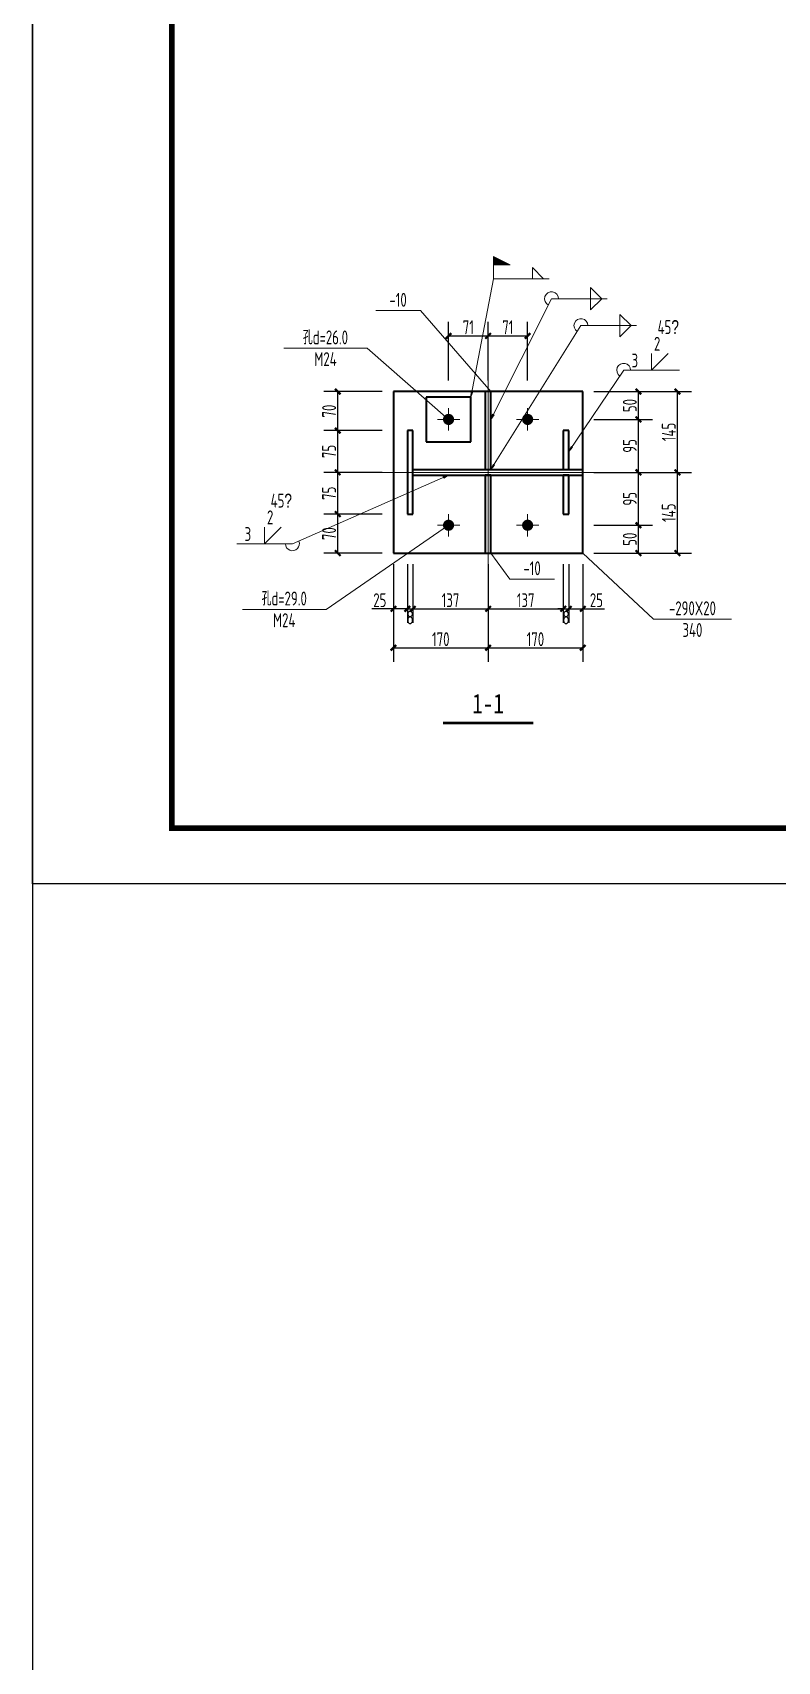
# Model space of a CAD drawing. Extents: x 1885024 to 3341100, y 16453725 to 19955423.
# Drawn here: x 3164089 to 3177465, y 18395558 to 18424800 of the extents above; entities that cross this region are included whole.
import ezdxf
from ezdxf.enums import TextEntityAlignment as Align

# ---------------------------------------------------------------- set-up
doc = ezdxf.new("R2010")
doc.units = 0
doc.header["$LTSCALE"] = 1000
doc.header["$MEASUREMENT"] = 0
doc.linetypes.add('线型2', pattern=[1850, 1200, -300, 50, -300])
doc.layers.get('Defpoints').update_dxf_attribs({"color": 250})
for name, color, linetype, lineweight in [('10', 7, 'Continuous', 35), ('20', 2, 'Continuous', 35), ('尺寸标注', 9, 'Continuous', 18), ('焊缝标注', 9, 'Continuous', 18), ('螺栓孔标注', 9, 'Continuous', 18), ('钢板标注', 9, 'Continuous', 18)]:
    doc.layers.add(name, color=color, linetype=linetype, lineweight=lineweight)
doc.layers.add('TK', color=4, linetype='Continuous')
doc.styles.add('FromPkpm', font='Pkpmeng', dxfattribs={"width": 0.7, "bigfont": 'hztxt'})
doc.styles.add('黑体', font='simhei.ttf', dxfattribs={"width": 0.8})
doc.dimstyles.new('Pkpm_1.00', dxfattribs={"dimtxt": 250, "dimasz": 100, "dimexe": 250, "dimexo": 0.0625, "dimgap": 30, "dimtad": 1, "dimdec": 0, "dimrnd": 5, "dimzin": 0, "dimdsep": 46, "dimtxsty": 'FromPkpm', "dimblk1": 'ARCHTICK', "dimblk2": 'ARCHTICK', "dimsah": 1, "dimcen": 0.09, "dimadec": 0, "dimazin": 0, "dimtfac": 1, "dimtdec": 0, "dimtix": 1, "dimtmove": 2, "dimatfit": 1, "dimfxl": 0, "dimtolj": 1, "dimtzin": 0, "dimarcsym": 0})

# ---------------------------------------------------------------- blocks, each defined once
blk = doc.blocks.new('GeYuanFrame_35276122', base_point=(18.76, 4.34))
at = {"layer": 'TK'}
blk.add_lwpolyline([(18.76, 424.34), (612.76, 424.34), (612.76, 4.34), (18.76, 4.34), (18.76, 424.34)], dxfattribs=at)
at = {"layer": 'TK', "const_width": 1}
blk.add_lwpolyline([(602.76, 414.34), (43.76, 414.34), (43.76, 14.34), (602.76, 14.34)], close=True, dxfattribs=at)
blk = doc.blocks.new('_ArchTick')
at = {"color": 0, "linetype": 'ByBlock', "const_width": 0.4}
blk.add_lwpolyline([(-0.5, -0.5), (0.5, 0.5)], dxfattribs=at)
blk = doc.blocks.new('*D213')
at = {"layer": 'Defpoints', "color": 0, "linetype": 'Continuous'}
for p in [(3170569, 18415455), (3170819, 18415455), (3170819, 18414455)]:
    blk.add_point(p, dxfattribs=at)
at = {"layer": '尺寸标注', "color": 0, "linetype": 'Continuous', "lineweight": -2}
for p, q in [((3170569, 18415255), (3170569, 18414205)), ((3170819, 18415255), (3170819, 18414205)), ((3170569, 18414455), (3170180, 18414455)), ((3170819, 18414455), (3170569, 18414455))]:
    blk.add_line(p, q, dxfattribs=at)
at = {"layer": '尺寸标注', "color": 0, "linetype": 'Continuous', "lineweight": -2, "xscale": 100, "yscale": 100, "zscale": 100, "rotation": 180}
blk.add_blockref('_ArchTick', (3170569, 18414455), dxfattribs=at)
at = {"layer": '尺寸标注', "color": 0, "linetype": 'Continuous', "lineweight": -2, "xscale": 100, "yscale": 100, "zscale": 100}
blk.add_blockref('_ArchTick', (3170819, 18414455), dxfattribs=at)
at = {"layer": '尺寸标注', "color": 0, "linetype": 'Continuous', "lineweight": 18, "insert": (3170325, 18414610), "char_height": 250, "attachment_point": 5, "style": 'FromPkpm'}
blk.add_mtext('\\A1;25', dxfattribs=at)
blk = doc.blocks.new('*D214')
at = {"layer": 'Defpoints', "color": 0, "linetype": 'Continuous'}
for p in [(3170819, 18415455), (3170919, 18415455), (3170919, 18414455)]:
    blk.add_point(p, dxfattribs=at)
at = {"layer": '尺寸标注', "color": 0, "linetype": 'Continuous', "lineweight": -2}
for p, q in [((3170819, 18415255), (3170819, 18414205)), ((3170919, 18415255), (3170919, 18414205)), ((3170819, 18414455), (3170719, 18414455)), ((3170819, 18414455), (3170919, 18414455)), ((3170919, 18414455), (3171019, 18414455))]:
    blk.add_line(p, q, dxfattribs=at)
at = {"layer": '尺寸标注', "color": 0, "linetype": 'Continuous', "lineweight": -2, "xscale": 100, "yscale": 100, "zscale": 100}
blk.add_blockref('_ArchTick', (3170819, 18414455), dxfattribs=at)
at = {"layer": '尺寸标注', "color": 0, "linetype": 'Continuous', "lineweight": -2, "xscale": 100, "yscale": 100, "zscale": 100, "rotation": 180}
blk.add_blockref('_ArchTick', (3170919, 18414455), dxfattribs=at)
at = {"layer": '尺寸标注', "color": 0, "linetype": 'Continuous', "lineweight": 18, "insert": (3170869, 18414300), "char_height": 250, "attachment_point": 5, "style": 'FromPkpm'}
blk.add_mtext('\\A1;8', dxfattribs=at)
blk = doc.blocks.new('*D215')
at = {"layer": 'Defpoints', "color": 0, "linetype": 'Continuous'}
for p in [(3170919, 18415455), (3172269, 18415455), (3172269, 18414455)]:
    blk.add_point(p, dxfattribs=at)
at = {"layer": '尺寸标注', "color": 0, "linetype": 'Continuous', "lineweight": -2}
for p, q in [((3170919, 18415255), (3170919, 18414205)), ((3172269, 18415255), (3172269, 18414205)), ((3170919, 18414455), (3172269, 18414455))]:
    blk.add_line(p, q, dxfattribs=at)
at = {"layer": '尺寸标注', "color": 0, "linetype": 'Continuous', "lineweight": -2, "xscale": 100, "yscale": 100, "zscale": 100, "rotation": 180}
blk.add_blockref('_ArchTick', (3170919, 18414455), dxfattribs=at)
at = {"layer": '尺寸标注', "color": 0, "linetype": 'Continuous', "lineweight": -2, "xscale": 100, "yscale": 100, "zscale": 100}
blk.add_blockref('_ArchTick', (3172269, 18414455), dxfattribs=at)
at = {"layer": '尺寸标注', "color": 0, "linetype": 'Continuous', "lineweight": 18, "insert": (3171594, 18414610), "char_height": 250, "attachment_point": 5, "style": 'FromPkpm'}
blk.add_mtext('\\A1;137', dxfattribs=at)
blk = doc.blocks.new('*D216')
at = {"layer": 'Defpoints', "color": 0, "linetype": 'Continuous'}
for p in [(3172269, 18415455), (3173619, 18415455), (3173619, 18414455)]:
    blk.add_point(p, dxfattribs=at)
at = {"layer": '尺寸标注', "color": 0, "linetype": 'Continuous', "lineweight": -2}
for p, q in [((3172269, 18415255), (3172269, 18414205)), ((3173619, 18415255), (3173619, 18414205)), ((3172269, 18414455), (3173619, 18414455))]:
    blk.add_line(p, q, dxfattribs=at)
at = {"layer": '尺寸标注', "color": 0, "linetype": 'Continuous', "lineweight": -2, "xscale": 100, "yscale": 100, "zscale": 100, "rotation": 180}
blk.add_blockref('_ArchTick', (3172269, 18414455), dxfattribs=at)
at = {"layer": '尺寸标注', "color": 0, "linetype": 'Continuous', "lineweight": -2, "xscale": 100, "yscale": 100, "zscale": 100}
blk.add_blockref('_ArchTick', (3173619, 18414455), dxfattribs=at)
at = {"layer": '尺寸标注', "color": 0, "linetype": 'Continuous', "lineweight": 18, "insert": (3172944, 18414610), "char_height": 250, "attachment_point": 5, "style": 'FromPkpm'}
blk.add_mtext('\\A1;137', dxfattribs=at)
blk = doc.blocks.new('*D217')
at = {"layer": 'Defpoints', "color": 0, "linetype": 'Continuous'}
for p in [(3173619, 18415455), (3173719, 18415455), (3173719, 18414455)]:
    blk.add_point(p, dxfattribs=at)
at = {"layer": '尺寸标注', "color": 0, "linetype": 'Continuous', "lineweight": -2}
for p, q in [((3173619, 18415255), (3173619, 18414205)), ((3173719, 18415255), (3173719, 18414205)), ((3173619, 18414455), (3173519, 18414455)), ((3173619, 18414455), (3173719, 18414455)), ((3173719, 18414455), (3173819, 18414455))]:
    blk.add_line(p, q, dxfattribs=at)
at = {"layer": '尺寸标注', "color": 0, "linetype": 'Continuous', "lineweight": -2, "xscale": 100, "yscale": 100, "zscale": 100}
blk.add_blockref('_ArchTick', (3173619, 18414455), dxfattribs=at)
at = {"layer": '尺寸标注', "color": 0, "linetype": 'Continuous', "lineweight": -2, "xscale": 100, "yscale": 100, "zscale": 100, "rotation": 180}
blk.add_blockref('_ArchTick', (3173719, 18414455), dxfattribs=at)
at = {"layer": '尺寸标注', "color": 0, "linetype": 'Continuous', "lineweight": 18, "insert": (3173669, 18414300), "char_height": 250, "attachment_point": 5, "style": 'FromPkpm'}
blk.add_mtext('\\A1;8', dxfattribs=at)
blk = doc.blocks.new('*D218')
at = {"layer": 'Defpoints', "color": 0, "linetype": 'Continuous'}
for p in [(3173719, 18415455), (3173969, 18415455), (3173969, 18414455)]:
    blk.add_point(p, dxfattribs=at)
at = {"layer": '尺寸标注', "color": 0, "linetype": 'Continuous', "lineweight": -2}
for p, q in [((3173719, 18415255), (3173719, 18414205)), ((3173969, 18415255), (3173969, 18414205)), ((3173719, 18414455), (3173969, 18414455)), ((3173969, 18414455), (3174358, 18414455))]:
    blk.add_line(p, q, dxfattribs=at)
at = {"layer": '尺寸标注', "color": 0, "linetype": 'Continuous', "lineweight": -2, "xscale": 100, "yscale": 100, "zscale": 100, "rotation": 180}
blk.add_blockref('_ArchTick', (3173719, 18414455), dxfattribs=at)
at = {"layer": '尺寸标注', "color": 0, "linetype": 'Continuous', "lineweight": -2, "xscale": 100, "yscale": 100, "zscale": 100}
blk.add_blockref('_ArchTick', (3173969, 18414455), dxfattribs=at)
at = {"layer": '尺寸标注', "color": 0, "linetype": 'Continuous', "lineweight": 18, "insert": (3174214, 18414610), "char_height": 250, "attachment_point": 5, "style": 'FromPkpm'}
blk.add_mtext('\\A1;25', dxfattribs=at)
blk = doc.blocks.new('*D219')
at = {"layer": 'Defpoints', "color": 0, "linetype": 'Continuous'}
for p in [(3170569, 18415455), (3172269, 18415455), (3172269, 18413755)]:
    blk.add_point(p, dxfattribs=at)
at = {"layer": '尺寸标注', "color": 0, "linetype": 'Continuous', "lineweight": -2}
for p, q in [((3170569, 18415255), (3170569, 18413505)), ((3172269, 18415255), (3172269, 18413505)), ((3170569, 18413755), (3172269, 18413755))]:
    blk.add_line(p, q, dxfattribs=at)
at = {"layer": '尺寸标注', "color": 0, "linetype": 'Continuous', "lineweight": -2, "xscale": 100, "yscale": 100, "zscale": 100, "rotation": 180}
blk.add_blockref('_ArchTick', (3170569, 18413755), dxfattribs=at)
at = {"layer": '尺寸标注', "color": 0, "linetype": 'Continuous', "lineweight": -2, "xscale": 100, "yscale": 100, "zscale": 100}
blk.add_blockref('_ArchTick', (3172269, 18413755), dxfattribs=at)
at = {"layer": '尺寸标注', "color": 0, "linetype": 'Continuous', "lineweight": 18, "insert": (3171419, 18413910), "char_height": 250, "attachment_point": 5, "style": 'FromPkpm'}
blk.add_mtext('\\A1;170', dxfattribs=at)
blk = doc.blocks.new('*D220')
at = {"layer": 'Defpoints', "color": 0, "linetype": 'Continuous'}
for p in [(3172269, 18415455), (3173969, 18415455), (3173969, 18413755)]:
    blk.add_point(p, dxfattribs=at)
at = {"layer": '尺寸标注', "color": 0, "linetype": 'Continuous', "lineweight": -2}
for p, q in [((3172269, 18415255), (3172269, 18413505)), ((3173969, 18415255), (3173969, 18413505)), ((3172269, 18413755), (3173969, 18413755))]:
    blk.add_line(p, q, dxfattribs=at)
at = {"layer": '尺寸标注', "color": 0, "linetype": 'Continuous', "lineweight": -2, "xscale": 100, "yscale": 100, "zscale": 100, "rotation": 180}
blk.add_blockref('_ArchTick', (3172269, 18413755), dxfattribs=at)
at = {"layer": '尺寸标注', "color": 0, "linetype": 'Continuous', "lineweight": -2, "xscale": 100, "yscale": 100, "zscale": 100}
blk.add_blockref('_ArchTick', (3173969, 18413755), dxfattribs=at)
at = {"layer": '尺寸标注', "color": 0, "linetype": 'Continuous', "lineweight": 18, "insert": (3173119, 18413910), "char_height": 250, "attachment_point": 5, "style": 'FromPkpm'}
blk.add_mtext('\\A1;170', dxfattribs=at)
blk = doc.blocks.new('*D221')
at = {"layer": 'Defpoints', "color": 0, "linetype": 'Continuous'}
for p in [(3172269, 18419355), (3171559, 18418355), (3172269, 18418355)]:
    blk.add_point(p, dxfattribs=at)
at = {"layer": '尺寸标注', "color": 0, "linetype": 'Continuous', "lineweight": -2}
for p, q in [((3171559, 18418555), (3171559, 18419605)), ((3172269, 18418555), (3172269, 18419605)), ((3171559, 18419355), (3172269, 18419355))]:
    blk.add_line(p, q, dxfattribs=at)
at = {"layer": '尺寸标注', "color": 0, "linetype": 'Continuous', "lineweight": -2, "xscale": 100, "yscale": 100, "zscale": 100, "rotation": 180}
blk.add_blockref('_ArchTick', (3171559, 18419355), dxfattribs=at)
at = {"layer": '尺寸标注', "color": 0, "linetype": 'Continuous', "lineweight": -2, "xscale": 100, "yscale": 100, "zscale": 100}
blk.add_blockref('_ArchTick', (3172269, 18419355), dxfattribs=at)
at = {"layer": '尺寸标注', "color": 0, "linetype": 'Continuous', "lineweight": 18, "insert": (3171914, 18419510), "char_height": 250, "attachment_point": 5, "style": 'FromPkpm'}
blk.add_mtext('\\A1;71', dxfattribs=at)
blk = doc.blocks.new('*D222')
at = {"layer": 'Defpoints', "color": 0, "linetype": 'Continuous'}
for p in [(3172979, 18419355), (3172269, 18418355), (3172979, 18418355)]:
    blk.add_point(p, dxfattribs=at)
at = {"layer": '尺寸标注', "color": 0, "linetype": 'Continuous', "lineweight": -2}
for p, q in [((3172269, 18418555), (3172269, 18419605)), ((3172979, 18418555), (3172979, 18419605)), ((3172269, 18419355), (3172979, 18419355))]:
    blk.add_line(p, q, dxfattribs=at)
at = {"layer": '尺寸标注', "color": 0, "linetype": 'Continuous', "lineweight": -2, "xscale": 100, "yscale": 100, "zscale": 100, "rotation": 180}
blk.add_blockref('_ArchTick', (3172269, 18419355), dxfattribs=at)
at = {"layer": '尺寸标注', "color": 0, "linetype": 'Continuous', "lineweight": -2, "xscale": 100, "yscale": 100, "zscale": 100}
blk.add_blockref('_ArchTick', (3172979, 18419355), dxfattribs=at)
at = {"layer": '尺寸标注', "color": 0, "linetype": 'Continuous', "lineweight": 18, "insert": (3172624, 18419510), "char_height": 250, "attachment_point": 5, "style": 'FromPkpm'}
blk.add_mtext('\\A1;71', dxfattribs=at)
blk = doc.blocks.new('*D223')
at = {"layer": 'Defpoints', "color": 0, "linetype": 'Continuous'}
for p in [(3173969, 18415955), (3174969, 18415955), (3173969, 18415455)]:
    blk.add_point(p, dxfattribs=at)
at = {"layer": '尺寸标注', "color": 0, "linetype": 'Continuous', "lineweight": -2}
for p, q in [((3174169, 18415955), (3175219, 18415955)), ((3174969, 18415455), (3174969, 18415955)), ((3174169, 18415455), (3175219, 18415455))]:
    blk.add_line(p, q, dxfattribs=at)
at = {"layer": '尺寸标注', "color": 0, "linetype": 'Continuous', "lineweight": -2, "xscale": 100, "yscale": 100, "zscale": 100}
for p, rotation in [((3174969, 18415955), 90), ((3174969, 18415455), 270)]:
    blk.add_blockref('_ArchTick', p, dxfattribs=dict(at, rotation=rotation))
at = {"layer": '尺寸标注', "color": 0, "linetype": 'Continuous', "lineweight": 18, "insert": (3174814, 18415705), "char_height": 250, "attachment_point": 5, "rotation": 90, "style": 'FromPkpm'}
blk.add_mtext('\\A1;50', dxfattribs=at)
blk = doc.blocks.new('*D224')
at = {"layer": 'Defpoints', "color": 0, "linetype": 'Continuous'}
for p in [(3173969, 18416905), (3174969, 18416905), (3173969, 18415955)]:
    blk.add_point(p, dxfattribs=at)
at = {"layer": '尺寸标注', "color": 0, "linetype": 'Continuous', "lineweight": -2}
for p, q in [((3174169, 18416905), (3175219, 18416905)), ((3174969, 18415955), (3174969, 18416905)), ((3174169, 18415955), (3175219, 18415955))]:
    blk.add_line(p, q, dxfattribs=at)
at = {"layer": '尺寸标注', "color": 0, "linetype": 'Continuous', "lineweight": -2, "xscale": 100, "yscale": 100, "zscale": 100}
for p, rotation in [((3174969, 18416905), 90), ((3174969, 18415955), 270)]:
    blk.add_blockref('_ArchTick', p, dxfattribs=dict(at, rotation=rotation))
at = {"layer": '尺寸标注', "color": 0, "linetype": 'Continuous', "lineweight": 18, "insert": (3174814, 18416430), "char_height": 250, "attachment_point": 5, "rotation": 90, "style": 'FromPkpm'}
blk.add_mtext('\\A1;95', dxfattribs=at)
blk = doc.blocks.new('*D225')
at = {"layer": 'Defpoints', "color": 0, "linetype": 'Continuous'}
for p in [(3173969, 18417855), (3174969, 18417855), (3173969, 18416905)]:
    blk.add_point(p, dxfattribs=at)
at = {"layer": '尺寸标注', "color": 0, "linetype": 'Continuous', "lineweight": -2}
for p, q in [((3174169, 18417855), (3175219, 18417855)), ((3174969, 18416905), (3174969, 18417855)), ((3174169, 18416905), (3175219, 18416905))]:
    blk.add_line(p, q, dxfattribs=at)
at = {"layer": '尺寸标注', "color": 0, "linetype": 'Continuous', "lineweight": -2, "xscale": 100, "yscale": 100, "zscale": 100}
for p, rotation in [((3174969, 18417855), 90), ((3174969, 18416905), 270)]:
    blk.add_blockref('_ArchTick', p, dxfattribs=dict(at, rotation=rotation))
at = {"layer": '尺寸标注', "color": 0, "linetype": 'Continuous', "lineweight": 18, "insert": (3174814, 18417380), "char_height": 250, "attachment_point": 5, "rotation": 90, "style": 'FromPkpm'}
blk.add_mtext('\\A1;95', dxfattribs=at)
blk = doc.blocks.new('*D226')
at = {"layer": 'Defpoints', "color": 0, "linetype": 'Continuous'}
for p in [(3173969, 18418355), (3174969, 18418355), (3173969, 18417855)]:
    blk.add_point(p, dxfattribs=at)
at = {"layer": '尺寸标注', "color": 0, "linetype": 'Continuous', "lineweight": -2}
for p, q in [((3174169, 18418355), (3175219, 18418355)), ((3174969, 18417855), (3174969, 18418355)), ((3174169, 18417855), (3175219, 18417855))]:
    blk.add_line(p, q, dxfattribs=at)
at = {"layer": '尺寸标注', "color": 0, "linetype": 'Continuous', "lineweight": -2, "xscale": 100, "yscale": 100, "zscale": 100}
for p, rotation in [((3174969, 18418355), 90), ((3174969, 18417855), 270)]:
    blk.add_blockref('_ArchTick', p, dxfattribs=dict(at, rotation=rotation))
at = {"layer": '尺寸标注', "color": 0, "linetype": 'Continuous', "lineweight": 18, "insert": (3174814, 18418105), "char_height": 250, "attachment_point": 5, "rotation": 90, "style": 'FromPkpm'}
blk.add_mtext('\\A1;50', dxfattribs=at)
blk = doc.blocks.new('*D227')
at = {"layer": 'Defpoints', "color": 0, "linetype": 'Continuous'}
for p in [(3173969, 18416905), (3175669, 18416905), (3173969, 18415455)]:
    blk.add_point(p, dxfattribs=at)
at = {"layer": '尺寸标注', "color": 0, "linetype": 'Continuous', "lineweight": -2}
for p, q in [((3174169, 18416905), (3175919, 18416905)), ((3175669, 18415455), (3175669, 18416905)), ((3174169, 18415455), (3175919, 18415455))]:
    blk.add_line(p, q, dxfattribs=at)
at = {"layer": '尺寸标注', "color": 0, "linetype": 'Continuous', "lineweight": -2, "xscale": 100, "yscale": 100, "zscale": 100}
for p, rotation in [((3175669, 18416905), 90), ((3175669, 18415455), 270)]:
    blk.add_blockref('_ArchTick', p, dxfattribs=dict(at, rotation=rotation))
at = {"layer": '尺寸标注', "color": 0, "linetype": 'Continuous', "lineweight": 18, "insert": (3175514, 18416180), "char_height": 250, "attachment_point": 5, "rotation": 90, "style": 'FromPkpm'}
blk.add_mtext('\\A1;145', dxfattribs=at)
blk = doc.blocks.new('*D228')
at = {"layer": 'Defpoints', "color": 0, "linetype": 'Continuous'}
for p in [(3173969, 18418355), (3175669, 18418355), (3173969, 18416905)]:
    blk.add_point(p, dxfattribs=at)
at = {"layer": '尺寸标注', "color": 0, "linetype": 'Continuous', "lineweight": -2}
for p, q in [((3174169, 18418355), (3175919, 18418355)), ((3175669, 18416905), (3175669, 18418355)), ((3174169, 18416905), (3175919, 18416905))]:
    blk.add_line(p, q, dxfattribs=at)
at = {"layer": '尺寸标注', "color": 0, "linetype": 'Continuous', "lineweight": -2, "xscale": 100, "yscale": 100, "zscale": 100}
for p, rotation in [((3175669, 18418355), 90), ((3175669, 18416905), 270)]:
    blk.add_blockref('_ArchTick', p, dxfattribs=dict(at, rotation=rotation))
at = {"layer": '尺寸标注', "color": 0, "linetype": 'Continuous', "lineweight": 18, "insert": (3175514, 18417630), "char_height": 250, "attachment_point": 5, "rotation": 90, "style": 'FromPkpm'}
blk.add_mtext('\\A1;145', dxfattribs=at)
blk = doc.blocks.new('*D229')
at = {"layer": 'Defpoints', "color": 0, "linetype": 'Continuous'}
for p in [(3169569, 18416155), (3170569, 18416155), (3170569, 18415455)]:
    blk.add_point(p, dxfattribs=at)
at = {"layer": '尺寸标注', "color": 0, "linetype": 'Continuous', "lineweight": -2}
for p, q in [((3170369, 18416155), (3169319, 18416155)), ((3169569, 18415455), (3169569, 18416155)), ((3170369, 18415455), (3169319, 18415455))]:
    blk.add_line(p, q, dxfattribs=at)
at = {"layer": '尺寸标注', "color": 0, "linetype": 'Continuous', "lineweight": -2, "xscale": 100, "yscale": 100, "zscale": 100}
for p, rotation in [((3169569, 18416155), 90), ((3169569, 18415455), 270)]:
    blk.add_blockref('_ArchTick', p, dxfattribs=dict(at, rotation=rotation))
at = {"layer": '尺寸标注', "color": 0, "linetype": 'Continuous', "lineweight": 18, "insert": (3169414, 18415805), "char_height": 250, "attachment_point": 5, "rotation": 90, "style": 'FromPkpm'}
blk.add_mtext('\\A1;70', dxfattribs=at)
blk = doc.blocks.new('*D230')
at = {"layer": 'Defpoints', "color": 0, "linetype": 'Continuous'}
for p in [(3169569, 18416905), (3170569, 18416905), (3170569, 18416155)]:
    blk.add_point(p, dxfattribs=at)
at = {"layer": '尺寸标注', "color": 0, "linetype": 'Continuous', "lineweight": -2}
for p, q in [((3170369, 18416905), (3169319, 18416905)), ((3169569, 18416155), (3169569, 18416905)), ((3170369, 18416155), (3169319, 18416155))]:
    blk.add_line(p, q, dxfattribs=at)
at = {"layer": '尺寸标注', "color": 0, "linetype": 'Continuous', "lineweight": -2, "xscale": 100, "yscale": 100, "zscale": 100}
for p, rotation in [((3169569, 18416905), 90), ((3169569, 18416155), 270)]:
    blk.add_blockref('_ArchTick', p, dxfattribs=dict(at, rotation=rotation))
at = {"layer": '尺寸标注', "color": 0, "linetype": 'Continuous', "lineweight": 18, "insert": (3169414, 18416530), "char_height": 250, "attachment_point": 5, "rotation": 90, "style": 'FromPkpm'}
blk.add_mtext('\\A1;75', dxfattribs=at)
blk = doc.blocks.new('*D231')
at = {"layer": 'Defpoints', "color": 0, "linetype": 'Continuous'}
for p in [(3169569, 18417655), (3170569, 18417655), (3170569, 18416905)]:
    blk.add_point(p, dxfattribs=at)
at = {"layer": '尺寸标注', "color": 0, "linetype": 'Continuous', "lineweight": -2}
for p, q in [((3170369, 18417655), (3169319, 18417655)), ((3169569, 18416905), (3169569, 18417655)), ((3170369, 18416905), (3169319, 18416905))]:
    blk.add_line(p, q, dxfattribs=at)
at = {"layer": '尺寸标注', "color": 0, "linetype": 'Continuous', "lineweight": -2, "xscale": 100, "yscale": 100, "zscale": 100}
for p, rotation in [((3169569, 18417655), 90), ((3169569, 18416905), 270)]:
    blk.add_blockref('_ArchTick', p, dxfattribs=dict(at, rotation=rotation))
at = {"layer": '尺寸标注', "color": 0, "linetype": 'Continuous', "lineweight": 18, "insert": (3169414, 18417280), "char_height": 250, "attachment_point": 5, "rotation": 90, "style": 'FromPkpm'}
blk.add_mtext('\\A1;75', dxfattribs=at)
blk = doc.blocks.new('*D232')
at = {"layer": 'Defpoints', "color": 0, "linetype": 'Continuous'}
for p in [(3169569, 18418355), (3170569, 18418355), (3170569, 18417655)]:
    blk.add_point(p, dxfattribs=at)
at = {"layer": '尺寸标注', "color": 0, "linetype": 'Continuous', "lineweight": -2}
for p, q in [((3170369, 18418355), (3169319, 18418355)), ((3169569, 18417655), (3169569, 18418355)), ((3170369, 18417655), (3169319, 18417655))]:
    blk.add_line(p, q, dxfattribs=at)
at = {"layer": '尺寸标注', "color": 0, "linetype": 'Continuous', "lineweight": -2, "xscale": 100, "yscale": 100, "zscale": 100}
for p, rotation in [((3169569, 18418355), 90), ((3169569, 18417655), 270)]:
    blk.add_blockref('_ArchTick', p, dxfattribs=dict(at, rotation=rotation))
at = {"layer": '尺寸标注', "color": 0, "linetype": 'Continuous', "lineweight": 18, "insert": (3169414, 18418005), "char_height": 250, "attachment_point": 5, "rotation": 90, "style": 'FromPkpm'}
blk.add_mtext('\\A1;70', dxfattribs=at)

msp = doc.modelspace()

# ---------------------------------------------------------------- hatches: boundary and pattern name
at = {"layer": '焊缝标注'}
for points in [[(3172364.5, 18420630.5), (3172664.5, 18420630.5), (3172364.5, 18420780.5)], [(3171959.2, 18418255.3), (3171992.6, 18418350.8), (3171963.2, 18418356.4)], [(3172319.2, 18417855.3), (3172377.5, 18417937.9), (3172350.7, 18417951.4)], [(3173719.2, 18417280.3), (3173787.6, 18417354.8), (3173762.7, 18417371.6)], [(3171559.2, 18416855.3), (3171461.6, 18416828.8), (3171473.7, 18416801.4)], [(3172319.2, 18416955.3), (3172384.9, 18417032.2), (3172359.5, 18417048.1)]]:
    msp.add_hatch(color=2, dxfattribs=at).paths.add_polyline_path(points)

# ---------------------------------------------------------------- linework, layer by layer
msp.add_lwpolyline([(3164088.7, 19955423.3), (3164088.7, 16453724.8)])
at = {"layer": '10', "linetype": '线型2', "lineweight": 18, "ltscale": 100}
for p, q in [((3172269.2, 18414955.3), (3172269.2, 18418855.3)), ((3170069.2, 18416905.3), (3174469.2, 18416905.3))]:
    msp.add_line(p, q, dxfattribs=at)
at = {"layer": '10', "lineweight": 18, "ltscale": 100}
for p, q in [((3171559.2, 18417655.3), (3171559.2, 18418055.3)), ((3172979.2, 18417655.3), (3172979.2, 18418055.3)), ((3171359.2, 18417855.3), (3171759.2, 18417855.3)), ((3172779.2, 18417855.3), (3173179.2, 18417855.3)), ((3171359.2, 18415955.3), (3171759.2, 18415955.3)), ((3171559.2, 18415755.3), (3171559.2, 18416155.3)), ((3172779.2, 18415955.3), (3173179.2, 18415955.3)), ((3172979.2, 18415755.3), (3172979.2, 18416155.3))]:
    msp.add_line(p, q, dxfattribs=at)
at = {"layer": '10', "color": 2, "lineweight": 35, "ltscale": 100}
for p, q in [((3170919.2, 18417655.3), (3170819.2, 18417655.3)), ((3170819.2, 18417655.3), (3170819.2, 18416155.3)), ((3170919.2, 18416155.3), (3170919.2, 18417655.3)), ((3173719.2, 18417655.3), (3173619.2, 18417655.3)), ((3173619.2, 18417655.3), (3173619.2, 18416955.3)), ((3173719.2, 18416955.3), (3173719.2, 18417655.3)), ((3170919.2, 18416955.3), (3173969.2, 18416955.3)), ((3170919.2, 18416855.3), (3173969.2, 18416855.3)), ((3173619.2, 18416955.3), (3173719.2, 18416955.3)), ((3173719.2, 18416855.3), (3173619.2, 18416855.3)), ((3173619.2, 18416855.3), (3173619.2, 18416155.3)), ((3173719.2, 18416155.3), (3173719.2, 18416855.3)), ((3170819.2, 18416155.3), (3170919.2, 18416155.3)), ((3173619.2, 18416155.3), (3173719.2, 18416155.3))]:
    msp.add_line(p, q, dxfattribs=at)
at = {"layer": '10', "color": 1, "ltscale": 100, "const_width": 100}
for points in [[(3171609.2, 18417855.3, 1), (3171509.2, 18417855.3, 1)], [(3173029.2, 18417855.3, 1), (3172929.2, 18417855.3, 1)], [(3171609.2, 18415955.3, 1), (3171509.2, 18415955.3, 1)], [(3173029.2, 18415955.3, 1), (3172929.2, 18415955.3, 1)]]:
    msp.add_lwpolyline(points, format="xyb", close=True, dxfattribs=at)
at = {"layer": '10', "lineweight": 35, "ltscale": 100, "const_width": 50}
msp.add_lwpolyline([(3171459.2, 18412405.3), (3173079.2, 18412405.3)], dxfattribs=at)
at = {"layer": '20', "lineweight": 35, "ltscale": 100}
for p, q in [((3173969.2, 18418355.3), (3170569.2, 18418355.3)), ((3170569.2, 18418355.3), (3170569.2, 18415455.3)), ((3171959.2, 18418255.3), (3171159.2, 18418255.3)), ((3171159.2, 18418255.3), (3171159.2, 18417455.3)), ((3171959.2, 18417455.3), (3171959.2, 18418255.3)), ((3172319.2, 18418355.3), (3172219.2, 18418355.3)), ((3172219.2, 18418355.3), (3172219.2, 18416955.3)), ((3172319.2, 18416955.3), (3172319.2, 18418355.3)), ((3173969.2, 18415455.3), (3173969.2, 18418355.3)), ((3171159.2, 18417455.3), (3171959.2, 18417455.3)), ((3172219.2, 18416955.3), (3172319.2, 18416955.3)), ((3172319.2, 18416855.3), (3172219.2, 18416855.3)), ((3172219.2, 18416855.3), (3172219.2, 18415455.3)), ((3172319.2, 18415455.3), (3172319.2, 18416855.3)), ((3170569.2, 18415455.3), (3173969.2, 18415455.3)), ((3172219.2, 18415455.3), (3172319.2, 18415455.3))]:
    msp.add_line(p, q, dxfattribs=at)
at = {"layer": '焊缝标注', "color": 2, "lineweight": 18, "ltscale": 100}
for p, q in [((3172364.5, 18420380.5), (3172364.5, 18420630.5)), ((3171959.2, 18418255.3), (3172364.5, 18420380.5)), ((3172364.5, 18420380.5), (3173364.5, 18420380.5)), ((3173064.5, 18420580.5), (3173264.5, 18420380.5)), ((3173064.5, 18420380.5), (3173064.5, 18420580.5)), ((3172319.2, 18417855.3), (3173409.2, 18420020.9)), ((3173409.2, 18420020.9), (3174409.2, 18420020.9)), ((3174109.2, 18420220.9), (3174309.2, 18420020.9)), ((3174109.2, 18420020.9), (3174109.2, 18420220.9)), ((3174109.2, 18419820.9), (3174309.2, 18420020.9)), ((3174109.2, 18420020.9), (3174109.2, 18419820.9)), ((3174636.6, 18419740.4), (3174836.6, 18419540.4)), ((3174636.6, 18419540.4), (3174636.6, 18419740.4)), ((3172319.2, 18416955.3), (3173936.6, 18419540.4)), ((3173936.6, 18419540.4), (3174936.6, 18419540.4)), ((3174636.6, 18419340.4), (3174836.6, 18419540.4)), ((3174636.6, 18419540.4), (3174636.6, 18419340.4)), ((3175204.3, 18418737.6), (3175204.3, 18419037.6)), ((3175204.3, 18418737.6), (3175504.3, 18419037.6)), ((3173719.2, 18417280.3), (3174704.3, 18418737.6)), ((3174704.3, 18418737.6), (3175704.3, 18418737.6)), ((3171559.2, 18416855.3), (3168755.5, 18415622.2)), ((3168255.5, 18415622.2), (3168255.5, 18415922.2)), ((3168255.5, 18415622.2), (3168555.5, 18415922.2)), ((3168755.5, 18415622.2), (3167755.5, 18415622.2))]:
    msp.add_line(p, q, dxfattribs=at)
at = {"layer": '焊缝标注', "color": 2, "linetype": 'Continuous'}
for points in [[(3172364.5, 18420630.5), (3172664.5, 18420630.5), (3172364.5, 18420780.5)], [(3171959.2, 18418255.3), (3171992.6, 18418350.8), (3171963.2, 18418356.4)], [(3172319.2, 18417855.3), (3172377.5, 18417937.9), (3172350.7, 18417951.4)], [(3173719.2, 18417280.3), (3173787.6, 18417354.8), (3173762.7, 18417371.6)], [(3171559.2, 18416855.3), (3171461.6, 18416828.8), (3171473.7, 18416801.4)], [(3172319.2, 18416955.3), (3172384.9, 18417032.2), (3172359.5, 18417048.1)]]:
    msp.add_lwpolyline(points, close=True, dxfattribs=at)
at = {"layer": '焊缝标注', "color": 2, "lineweight": 18, "ltscale": 100}
for centre, start, end in [((3173409.2, 18420020.9), 0, 243.28148), ((3173936.6, 18419540.4), 0, 237.96582), ((3174704.3, 18418737.6), 0, 235.93945), ((3168755.5, 18415622.2), 180, 23.74223)]:
    msp.add_arc(centre, 125, start, end, dxfattribs=at)
at = {"layer": '螺栓孔标注', "color": 3, "lineweight": 18, "ltscale": 100}
for p, q in [((3170099, 18419132.7), (3168599, 18419132.7)), ((3171559.2, 18417855.3), (3170099, 18419132.7)), ((3171559.2, 18415955.3), (3169358.6, 18414445)), ((3169358.6, 18414445), (3167858.6, 18414445))]:
    msp.add_line(p, q, dxfattribs=at)
at = {"layer": '螺栓孔标注', "color": 3, "ltscale": 100, "const_width": 10}
for points in [[(3171564.2, 18417855.3, 1), (3171554.2, 18417855.3, 1)], [(3171564.2, 18415955.3, 1), (3171554.2, 18415955.3, 1)]]:
    msp.add_lwpolyline(points, format="xyb", close=True, dxfattribs=at)
at = {"layer": '钢板标注', "lineweight": 18, "ltscale": 100}
for p, q in [((3171052.6, 18419808), (3170252.6, 18419808)), ((3172319.2, 18418355.3), (3171052.6, 18419808)), ((3172319.2, 18415455.3), (3172658.7, 18414988.1)), ((3173969.2, 18415455.3), (3175238.7, 18414269.4)), ((3172658.7, 18414988.1), (3173458.7, 18414988.1)), ((3175238.7, 18414269.4), (3176638.7, 18414269.4))]:
    msp.add_line(p, q, dxfattribs=at)
at = {"layer": '钢板标注', "ltscale": 100, "const_width": 10}
for points in [[(3172324.2, 18418355.3, 1), (3172314.2, 18418355.3, 1)], [(3172324.2, 18415455.3, 1), (3172314.2, 18415455.3, 1)], [(3173974.2, 18415455.3, 1), (3173964.2, 18415455.3, 1)]]:
    msp.add_lwpolyline(points, format="xyb", close=True, dxfattribs=at)

# ---------------------------------------------------------------- block references
at = {"xscale": 100, "yscale": 100, "zscale": 100}
msp.add_blockref('GeYuanFrame_35276122', (3164088.7, 18409516.2), dxfattribs=at)

# ---------------------------------------------------------------- texts
at = {"layer": '10', "lineweight": 25, "style": '黑体', "width": 0.8}
msp.add_text('1-1', height=350, dxfattribs=at).set_placement((3172269.2, 18412755.3), align=Align.MIDDLE_CENTER)
at = {"layer": '焊缝标注', "color": 2, "lineweight": 25, "style": 'FromPkpm', "width": 0.7}
for s, p in [('45\x8a', (3175504.3, 18419387.6)), ('2', (3175304.3, 18419087.6)), ('3', (3174904.3, 18418787.6)), ('45\x8a', (3168555.5, 18416272.2)), ('2', (3168355.5, 18415972.2)), ('3', (3167955.5, 18415672.2))]:
    msp.add_text(s, height=250, dxfattribs=at).set_placement(p, align=Align.CENTER)
at = {"layer": '螺栓孔标注', "color": 3, "lineweight": 25, "style": 'FromPkpm', "width": 0.7}
for s, p in [('孔d=26.0', (3169349, 18419202.7)), ('孔d=29.0', (3168608.6, 18414515))]:
    msp.add_text(s, height=250, dxfattribs=at).set_placement(p, align=Align.CENTER)
for p in [(3169349, 18419062.7), (3168608.6, 18414375)]:
    msp.add_text('M24', height=250, dxfattribs=at).set_placement(p, align=Align.TOP_CENTER)
at = {"layer": '钢板标注', "lineweight": 25, "style": 'FromPkpm', "width": 0.7}
for s, p in [('-10', (3170652.6, 18419878)), ('-10', (3173058.7, 18415058.1)), ('-290X20', (3175938.7, 18414339.4))]:
    msp.add_text(s, height=250, dxfattribs=at).set_placement(p, align=Align.CENTER)
msp.add_text('340', height=250, dxfattribs=at).set_placement((3175938.7, 18414199.4), align=Align.TOP_CENTER)

# ---------------------------------------------------------------- dimensions: what is measured, and where the dimension line sits
at = {"layer": '尺寸标注', "linetype": 'Continuous', "lineweight": 18}
for base, p1, p2, text, override, picture, middle in [((3172269.2, 18419355.3), (3171559.2, 18418355.3), (3172269.2, 18418355.3), '71', {"dimexo": 200, "dimtad": 1, "dimjust": 0, "dimtih": 0, "dimtoh": 0, "dimtmove": 0, "dimatfit": 3}, '*D221', (3171914.2, 18419510.3)), ((3172979.2, 18419355.3), (3172269.2, 18418355.3), (3172979.2, 18418355.3), '71', {"dimexo": 200, "dimtad": 1, "dimjust": 0, "dimtih": 0, "dimtoh": 0, "dimtmove": 0, "dimatfit": 3}, '*D222', (3172624.2, 18419510.3)), ((3170819.2, 18414455.3), (3170569.2, 18415455.3), (3170819.2, 18415455.3), '25', {"dimexo": 200, "dimtad": 1, "dimjust": 1, "dimtih": 0, "dimtoh": 0, "dimtix": 0, "dimtmove": 0, "dimatfit": 3}, '*D213', (3170324.7, 18414610.3)), ((3172269.2, 18413755.3), (3170569.2, 18415455.3), (3172269.2, 18415455.3), '170', {"dimexo": 200, "dimtad": 1, "dimjust": 0, "dimtih": 0, "dimtoh": 0, "dimtmove": 0, "dimatfit": 3}, '*D219', (3171419.2, 18413910.3)), ((3170919.2, 18414455.3), (3170819.2, 18415455.3), (3170919.2, 18415455.3), '8', {"dimexo": 200, "dimtad": 2, "dimjust": 0, "dimtih": 0, "dimtoh": 0, "dimtmove": 0, "dimatfit": 3}, '*D214', (3170869.2, 18414300.3)), ((3172269.2, 18414455.3), (3170919.2, 18415455.3), (3172269.2, 18415455.3), '137', {"dimexo": 200, "dimtad": 1, "dimjust": 0, "dimtih": 0, "dimtoh": 0, "dimtmove": 0, "dimatfit": 3}, '*D215', (3171594.2, 18414610.3)), ((3173619.2, 18414455.3), (3172269.2, 18415455.3), (3173619.2, 18415455.3), '137', {"dimexo": 200, "dimtad": 1, "dimjust": 0, "dimtih": 0, "dimtoh": 0, "dimtmove": 0, "dimatfit": 3}, '*D216', (3172944.2, 18414610.3)), ((3173969.2, 18413755.3), (3172269.2, 18415455.3), (3173969.2, 18415455.3), '170', {"dimexo": 200, "dimtad": 1, "dimjust": 0, "dimtih": 0, "dimtoh": 0, "dimtmove": 0, "dimatfit": 3}, '*D220', (3173119.2, 18413910.3)), ((3173719.2, 18414455.3), (3173619.2, 18415455.3), (3173719.2, 18415455.3), '8', {"dimexo": 200, "dimtad": 2, "dimjust": 0, "dimtih": 0, "dimtoh": 0, "dimtmove": 0, "dimatfit": 3}, '*D217', (3173669.2, 18414300.3)), ((3173969.2, 18414455.3), (3173719.2, 18415455.3), (3173969.2, 18415455.3), '25', {"dimexo": 200, "dimtad": 1, "dimjust": 2, "dimtih": 0, "dimtoh": 0, "dimtix": 0, "dimtmove": 0, "dimatfit": 3}, '*D218', (3174213.6, 18414610.3))]:
    dim = msp.add_linear_dim(base=base, p1=p1, p2=p2, text=text, dimstyle='Pkpm_1.00', override=override, dxfattribs=at)
    dim.commit()
    dim.dimension.update_dxf_attribs({"geometry": picture, "text_midpoint": middle})
for base, p1, p2, text, override, picture, middle in [((3169569.2, 18418355.3), (3170569.2, 18417655.3), (3170569.2, 18418355.3), '70', {"dimexo": 200, "dimtad": 2, "dimjust": 0, "dimtih": 0, "dimtoh": 0, "dimtmove": 0, "dimatfit": 3}, '*D232', (3169414.2, 18418005.3)), ((3174969.2, 18418355.3), (3173969.2, 18417855.3), (3173969.2, 18418355.3), '50', {"dimexo": 200, "dimtad": 1, "dimjust": 0, "dimtih": 0, "dimtoh": 0, "dimtmove": 0, "dimatfit": 3}, '*D226', (3174814.2, 18418105.3)), ((3175669.2, 18418355.3), (3173969.2, 18416905.3), (3173969.2, 18418355.3), '145', {"dimexo": 200, "dimtad": 1, "dimjust": 0, "dimtih": 0, "dimtoh": 0, "dimtmove": 0, "dimatfit": 3}, '*D228', (3175514.2, 18417630.3)), ((3169569.2, 18417655.3), (3170569.2, 18416905.3), (3170569.2, 18417655.3), '75', {"dimexo": 200, "dimtad": 1, "dimjust": 0, "dimtih": 0, "dimtoh": 0, "dimtmove": 0, "dimatfit": 3}, '*D231', (3169414.2, 18417280.3)), ((3174969.2, 18417855.3), (3173969.2, 18416905.3), (3173969.2, 18417855.3), '95', {"dimexo": 200, "dimtad": 1, "dimjust": 0, "dimtih": 0, "dimtoh": 0, "dimtmove": 0, "dimatfit": 3}, '*D225', (3174814.2, 18417380.3)), ((3169569.2, 18416905.3), (3170569.2, 18416155.3), (3170569.2, 18416905.3), '75', {"dimexo": 200, "dimtad": 1, "dimjust": 0, "dimtih": 0, "dimtoh": 0, "dimtmove": 0, "dimatfit": 3}, '*D230', (3169414.2, 18416530.3)), ((3174969.2, 18416905.3), (3173969.2, 18415955.3), (3173969.2, 18416905.3), '95', {"dimexo": 200, "dimtad": 1, "dimjust": 0, "dimtih": 0, "dimtoh": 0, "dimtmove": 0, "dimatfit": 3}, '*D224', (3174814.2, 18416430.3)), ((3175669.2, 18416905.3), (3173969.2, 18415455.3), (3173969.2, 18416905.3), '145', {"dimexo": 200, "dimtad": 1, "dimjust": 0, "dimtih": 0, "dimtoh": 0, "dimtmove": 0, "dimatfit": 3}, '*D227', (3175514.2, 18416180.3)), ((3169569.2, 18416155.3), (3170569.2, 18415455.3), (3170569.2, 18416155.3), '70', {"dimexo": 200, "dimtad": 2, "dimjust": 0, "dimtih": 0, "dimtoh": 0, "dimtmove": 0, "dimatfit": 3}, '*D229', (3169414.2, 18415805.3)), ((3174969.2, 18415955.3), (3173969.2, 18415455.3), (3173969.2, 18415955.3), '50', {"dimexo": 200, "dimtad": 1, "dimjust": 0, "dimtih": 0, "dimtoh": 0, "dimtmove": 0, "dimatfit": 3}, '*D223', (3174814.2, 18415705.3))]:
    dim = msp.add_linear_dim(base=base, p1=p1, p2=p2, angle=90, text=text, dimstyle='Pkpm_1.00', override=override, dxfattribs=at)
    dim.commit()
    dim.dimension.update_dxf_attribs({"geometry": picture, "text_midpoint": middle})

doc.saveas('drawing.dxf')
